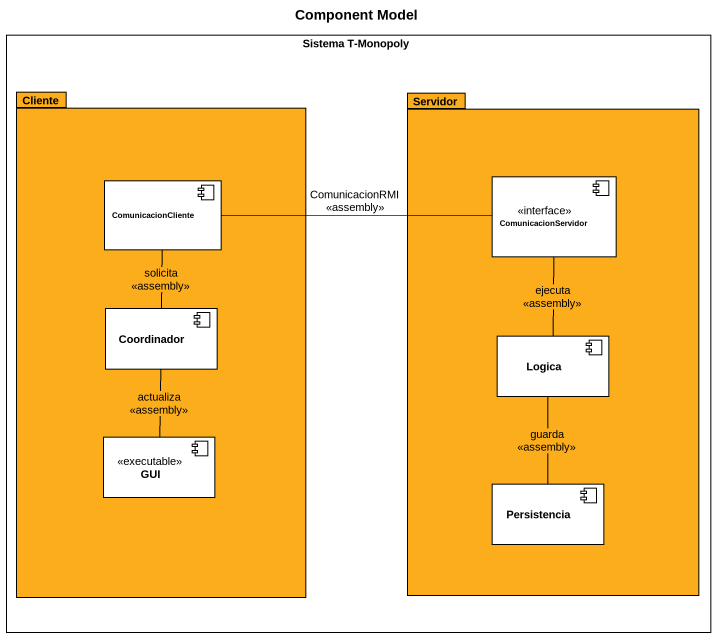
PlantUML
@startuml
title Component Model
rectangle "Sistema T-Monopoly" as Sistema_T_Monopoly #FFFFFF {
  package Cliente #FCAD1B {
    component ComunicacionCliente #FFFFFF
    component Coordinador #FFFFFF
    component GUI <<executable>> #FFFFFF
  }
  package Servidor #FCAD1B {
    component ComunicacionServidor <<interface>> #FFFFFF
    component Logica #FFFFFF
    component Persistencia #FFFFFF
  }
}
ComunicacionCliente -right- ComunicacionServidor : ComunicacionRMI\n<<assembly>>
ComunicacionServidor -- Logica : ejecuta\n<<assembly>>
Coordinador -up- ComunicacionCliente : solicita\n<<assembly>>
Coordinador -- GUI : actualiza\n<<assembly>>
Logica -- Persistencia : guarda\n<<assembly>>
@enduml
